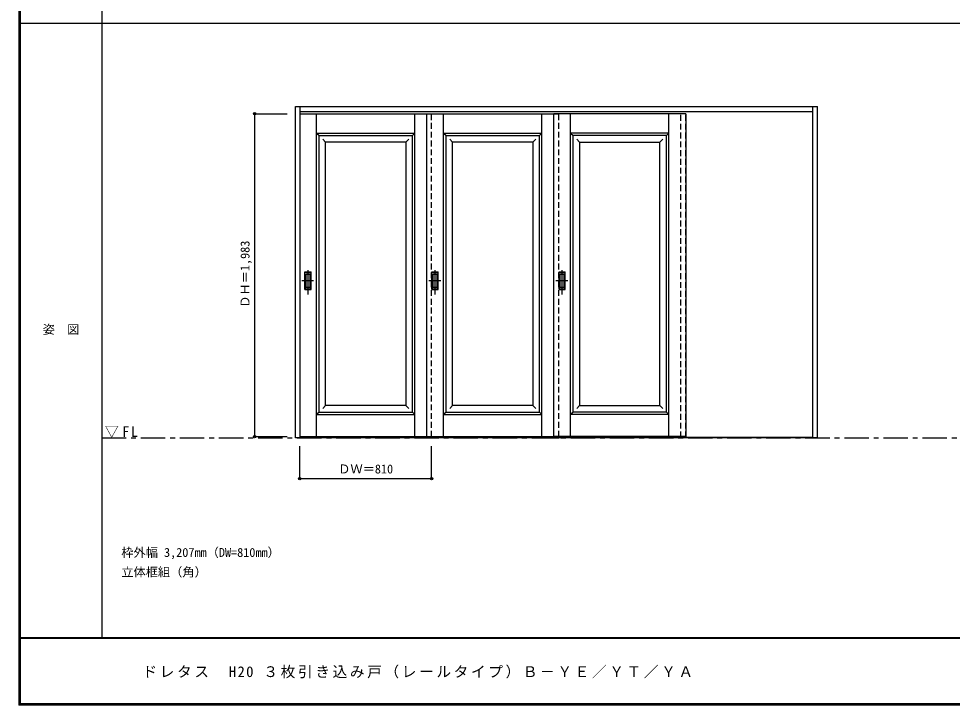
# Model space of a CAD drawing. Units: millimetres, scale not verified. Extents: x -6000 to 5700, y -4307 to 4260.
# Drawn here: x -6000 to -267, y -4205 to 12 of the extents above; entities that cross this region are included whole.
import ezdxf
from ezdxf.enums import TextEntityAlignment as Align

# ---------------------------------------------------------------- set-up
doc = ezdxf.new("R2010")
doc.units = ezdxf.units.MM
doc.header["$LTSCALE"] = 30
doc.header["$PDMODE"] = 32
doc.header["$PDSIZE"] = 15
doc.linetypes.add('CHAIN1', pattern=[8, 5, -1, 1, -1])
doc.linetypes.add('DASHED1', pattern=[1.8, 1.2, -0.6])
for name, color, linetype in [('0-1_通り芯', 7, 'CHAIN1'), ('0-2_扉', 7, 'Continuous'), ('0-4_枠', 3, 'Continuous'), ('0-6_引手', 7, 'Continuous'), ('0-A_文字', 7, 'Continuous'), ('0-B_寸法', 4, 'Continuous'), ('F-1_枠', 6, 'Continuous'), ('F-A_文字', 7, 'Continuous')]:
    doc.layers.add(name, color=color, linetype=linetype)
doc.styles.add('ＭＳ ゴシック', font='')
doc.styles.get('ＭＳ ゴシック').set_extended_font_data('MS Gothic')

msp = doc.modelspace()

# ---------------------------------------------------------------- linework, layer by layer
at = {"layer": '0-1_通り芯'}
msp.add_line((-5490, -2562.5), (100, -2562.5), dxfattribs=at)
at = {"layer": '0-2_扉'}
for p, q in [((-4271.15, -571.5), (-3464.15, -571.5)), ((-4170.65, -2554.5), (-4170.65, -571.5)), ((-3567.65, -2554.5), (-3567.65, -571.5)), ((-3494.15, -2554.5), (-3494.15, -571.5)), ((-3494.15, -571.5), (-2684.15, -571.5)), ((-3390.65, -2554.5), (-3390.65, -571.5)), ((-2787.65, -2554.5), (-2787.65, -571.5)), ((-2714.15, -2554.5), (-2714.15, -571.5)), ((-1904.15, -571.5), (-2714.15, -571.5)), ((-2610.65, -2554.5), (-2610.65, -571.5)), ((-2007.65, -2554.5), (-2007.65, -571.5)), ((-4170.65, -691.5), (-4155.65, -706.5)), ((-4155.65, -1620.26), (-4155.65, -706.5)), ((-4155.65, -706.5), (-3582.65, -706.5)), ((-4115.61, -746.5), (-4133.29, -728.82)), ((-3622.65, -746.5), (-3604.97, -728.82)), ((-3582.65, -2404.5), (-3582.65, -706.5)), ((-3390.65, -691.5), (-3375.65, -706.5)), ((-3375.65, -1620.26), (-3375.65, -706.5)), ((-3375.65, -706.5), (-2802.65, -706.5)), ((-3335.61, -746.5), (-3353.29, -728.82)), ((-2842.65, -746.5), (-2824.97, -728.82)), ((-2802.65, -2404.5), (-2802.65, -706.5)), ((-2022.65, -706.5), (-2595.65, -706.5)), ((-2595.65, -2404.5), (-2595.65, -706.5)), ((-2555.65, -746.5), (-2573.33, -728.82)), ((-2062.69, -746.5), (-2045.01, -728.82)), ((-2007.65, -691.5), (-2022.65, -706.5)), ((-2022.65, -1620.26), (-2022.65, -706.5)), ((-3622.65, -746.5), (-4115.65, -746.5)), ((-4115.65, -2364.5), (-4115.65, -746.5)), ((-3622.65, -746.5), (-3622.65, -2364.5)), ((-2842.65, -746.5), (-3335.65, -746.5)), ((-3335.65, -2364.5), (-3335.65, -746.5)), ((-2842.65, -746.5), (-2842.65, -2364.5)), ((-2555.65, -746.5), (-2062.65, -746.5)), ((-2555.65, -746.5), (-2555.65, -2364.5)), ((-2062.65, -2364.5), (-2062.65, -746.5)), ((-4155.46, -889.5), (-4155.65, -889.5)), ((-3375.46, -889.5), (-3375.65, -889.5)), ((-2022.84, -889.5), (-2022.65, -889.5)), ((-4155.65, -2404.5), (-4155.65, -1609.45)), ((-3375.65, -2404.5), (-3375.65, -1609.45)), ((-2022.65, -2404.5), (-2022.65, -1609.45)), ((-4155.65, -2404.5), (-4170.65, -2419.5)), ((-4115.65, -2364.5), (-4133.33, -2382.18)), ((-4115.65, -2364.5), (-4115.65, -2363.07)), ((-3622.65, -2364.5), (-4115.65, -2364.5)), ((-3622.65, -2364.5), (-3604.97, -2382.18)), ((-3375.65, -2404.5), (-3390.65, -2419.5)), ((-3335.65, -2364.5), (-3353.33, -2382.18)), ((-3335.65, -2364.5), (-3335.65, -2363.07)), ((-2842.65, -2364.5), (-3335.65, -2364.5)), ((-2842.65, -2364.5), (-2824.97, -2382.18)), ((-2555.65, -2364.5), (-2573.33, -2382.18)), ((-2555.65, -2364.5), (-2062.65, -2364.5)), ((-2062.65, -2364.5), (-2062.65, -2363.07)), ((-2062.65, -2364.5), (-2044.97, -2382.18)), ((-2022.65, -2404.5), (-2007.65, -2419.5)), ((-4170.65, -2419.5), (-3567.65, -2419.5)), ((-3390.65, -2419.5), (-2787.65, -2419.5)), ((-2007.65, -2419.5), (-2610.65, -2419.5)), ((-4271.15, -2554.5), (-3464.15, -2554.5)), ((-3494.15, -2554.5), (-2684.15, -2554.5))]:
    msp.add_line(p, q, dxfattribs=at)
for points in [[(-1904.15, -571.5), (-1904.15, -2554.5), (-2714.15, -2554.5)], [(-4170.65, -691.5), (-3567.65, -691.5), (-3582.65, -706.5)], [(-3390.65, -691.5), (-2787.65, -691.5), (-2802.65, -706.5)], [(-2007.65, -691.5), (-2610.65, -691.5), (-2595.65, -706.5)], [(-4155.65, -2404.5), (-3582.65, -2404.5), (-3567.65, -2419.5)], [(-3375.65, -2404.5), (-2802.65, -2404.5), (-2787.65, -2419.5)], [(-2022.65, -2404.5), (-2595.65, -2404.5), (-2610.65, -2419.5)]]:
    msp.add_lwpolyline(points, dxfattribs=at)
at = {"layer": '0-4_枠'}
for p, q in [((-4301.15, -527.5), (-1094.15, -527.5)), ((-4271.15, -2562.5), (-4271.15, -527.5)), ((-4271.15, -557.5), (-1124.15, -557.5)), ((-1124.15, -2562.5), (-1124.15, -527.5)), ((-1094.15, -2562.5), (-1094.15, -527.5)), ((-1124.15, -2559.5), (-4271.15, -2559.5)), ((-1124.15, -2562.5), (-4271.15, -2562.5)), ((-2714.15, -2562.5), (-2684.15, -2562.5)), ((-1094.15, -2562.5), (-1124.15, -2562.5))]:
    msp.add_line(p, q, dxfattribs=at)
at = {"layer": '0-4_枠', "color": 4, "linetype": 'DASHED1'}
for p, q in [((-4274.15, -571.5), (-4274.15, -2554.5)), ((-4271.15, -571.5), (-4274.15, -571.5)), ((-3464.15, -2554.5), (-3464.15, -571.5)), ((-2684.15, -2554.5), (-2684.15, -571.5)), ((-1934.15, -2559.5), (-1934.15, -557.5)), ((-1904.15, -2559.5), (-1904.15, -557.5)), ((-4271.15, -2554.5), (-4274.15, -2554.5))]:
    msp.add_line(p, q, dxfattribs=at)
at = {"layer": '0-4_枠'}
msp.add_lwpolyline([(-4271.15, -2562.5), (-4301.15, -2562.5), (-4301.15, -527.5)], dxfattribs=at)
at = {"layer": '0-6_引手'}
for p, q in [((-4242.15, -1542), (-4204.15, -1542)), ((-4242.15, -1652), (-4242.15, -1542)), ((-4204.15, -1652), (-4204.15, -1542)), ((-3462.15, -1542), (-3424.15, -1542)), ((-3462.15, -1652), (-3462.15, -1542)), ((-3424.15, -1652), (-3424.15, -1542)), ((-2682.15, -1542), (-2644.15, -1542)), ((-2682.15, -1652), (-2682.15, -1542)), ((-2644.15, -1652), (-2644.15, -1542)), ((-4235.65, -1558), (-4210.65, -1558)), ((-4235.65, -1636), (-4235.65, -1558)), ((-4210.65, -1636), (-4210.65, -1558)), ((-3455.65, -1558), (-3430.65, -1558)), ((-3455.65, -1636), (-3455.65, -1558)), ((-3430.65, -1636), (-3430.65, -1558)), ((-2675.65, -1558), (-2650.65, -1558)), ((-2675.65, -1636), (-2675.65, -1558)), ((-2650.65, -1636), (-2650.65, -1558)), ((-4242.15, -1652), (-4204.15, -1652)), ((-4235.65, -1636), (-4210.65, -1636)), ((-3462.15, -1652), (-3424.15, -1652)), ((-3455.65, -1636), (-3430.65, -1636)), ((-2682.15, -1652), (-2644.15, -1652)), ((-2675.65, -1636), (-2650.65, -1636))]:
    msp.add_line(p, q, dxfattribs=at)
at = {"layer": '0-6_引手', "linetype": 'CHAIN1'}
for p, q in [((-4223.15, -1682.23), (-4223.15, -1511.38)), ((-3443.15, -1682.23), (-3443.15, -1511.38)), ((-2663.15, -1682.23), (-2663.15, -1511.38)), ((-4261.22, -1597), (-4188.71, -1597)), ((-3481.22, -1597), (-3408.71, -1597)), ((-2701.22, -1597), (-2628.72, -1597))]:
    msp.add_line(p, q, dxfattribs=at)
at = {"layer": '0-6_引手', "linetype": 'DASHED1'}
for p, q in [((-4207.15, -1648), (-4207.15, -1546)), ((-3427.15, -1648), (-3427.15, -1546)), ((-2647.15, -1648), (-2647.15, -1546)), ((-4239.15, -1648), (-4207.15, -1648)), ((-3459.15, -1648), (-3427.15, -1648)), ((-2679.15, -1648), (-2647.15, -1648))]:
    msp.add_line(p, q, dxfattribs=at)
for points in [[(-4239.15, -1648), (-4239.15, -1546), (-4207.15, -1546)], [(-3459.15, -1648), (-3459.15, -1546), (-3427.15, -1546)], [(-2679.15, -1648), (-2679.15, -1546), (-2647.15, -1546)]]:
    msp.add_lwpolyline(points, dxfattribs=at)
at = {"layer": '0-B_寸法'}
for p, q in [((-4551.15, -571.5), (-4351.15, -571.5)), ((-4551.15, -571.5), (-4551.15, -2554.5)), ((-4551.15, -2554.5), (-4351.15, -2554.5)), ((-4274.15, -2812.5), (-4274.15, -2612.5)), ((-3464.15, -2812.5), (-3464.15, -2612.5)), ((-4274.15, -2812.5), (-3464.15, -2812.5))]:
    msp.add_line(p, q, dxfattribs=at)
at = {"layer": '0-B_寸法', "color": 7}
for p in [(-4551.15, -571.5), (-4551.15, -2554.5), (-4274.15, -2812.5), (-3464.15, -2812.5)]:
    msp.add_point(p, dxfattribs=at)
at = {"layer": 'F-1_枠'}
for p, q in [((-6000, 4175), (-6000, -4205)), ((-5995, 4175), (-5995, -4205)), ((-5990, 4175), (-5990, -4205)), ((-5490, 4175), (-5490, -3790)), ((-6000, -15.5), (5700, -15.5)), ((5700, -3790), (-6000, -3790)), ((5700, -3795), (-6000, -3795)), ((5700, -4195), (-6000, -4195)), ((5700, -4200), (-6000, -4200)), ((5700, -4205), (-6000, -4205))]:
    msp.add_line(p, q, dxfattribs=at)

# ---------------------------------------------------------------- texts
at = {"layer": '0-A_文字', "style": 'ＭＳ ゴシック'}
for s, p in [('枠外幅 3,207mm（DW=810mm）', (-5370, -3310)), ('立体框組（角）', (-5370, -3430))]:
    msp.add_text(s, height=54.99, dxfattribs=at).set_placement(p, align=Align.BOTTOM_LEFT)
at = {"layer": '0-A_文字', "insert": (-5471.25, -2562.5), "char_height": 65.98, "attachment_point": 7, "style": 'ＭＳ ゴシック'}
msp.add_mtext('\\T1.26;\\W0.95;▽FL', dxfattribs=at)
at = {"layer": '0-B_寸法', "color": 7, "style": 'ＭＳ ゴシック'}
msp.add_text('ＤＨ＝1,983', height=54.99, rotation=90, dxfattribs=at).set_placement((-4566.15, -1763.25), align=Align.BOTTOM_LEFT)
msp.add_text('ＤＷ＝810', height=54.99, dxfattribs=at).set_placement((-4037.9, -2797.5), align=Align.BOTTOM_LEFT)
at = {"layer": 'F-A_文字', "style": 'ＭＳ ゴシック'}
msp.add_text('姿\u3000図', height=54.99, dxfattribs=at).set_placement((-5852.5, -1940.25), align=Align.BOTTOM_LEFT)
at = {"layer": 'F-A_文字', "insert": (-5240, -4040), "char_height": 65.98, "attachment_point": 7, "style": 'ＭＳ ゴシック'}
msp.add_mtext('\\T1.18;ドレタス\u3000H20\\~３枚引き込み戸（レールタイプ）Ｂ－ＹＥ／ＹＴ／ＹＡ', dxfattribs=at)

doc.saveas('drawing.dxf')
